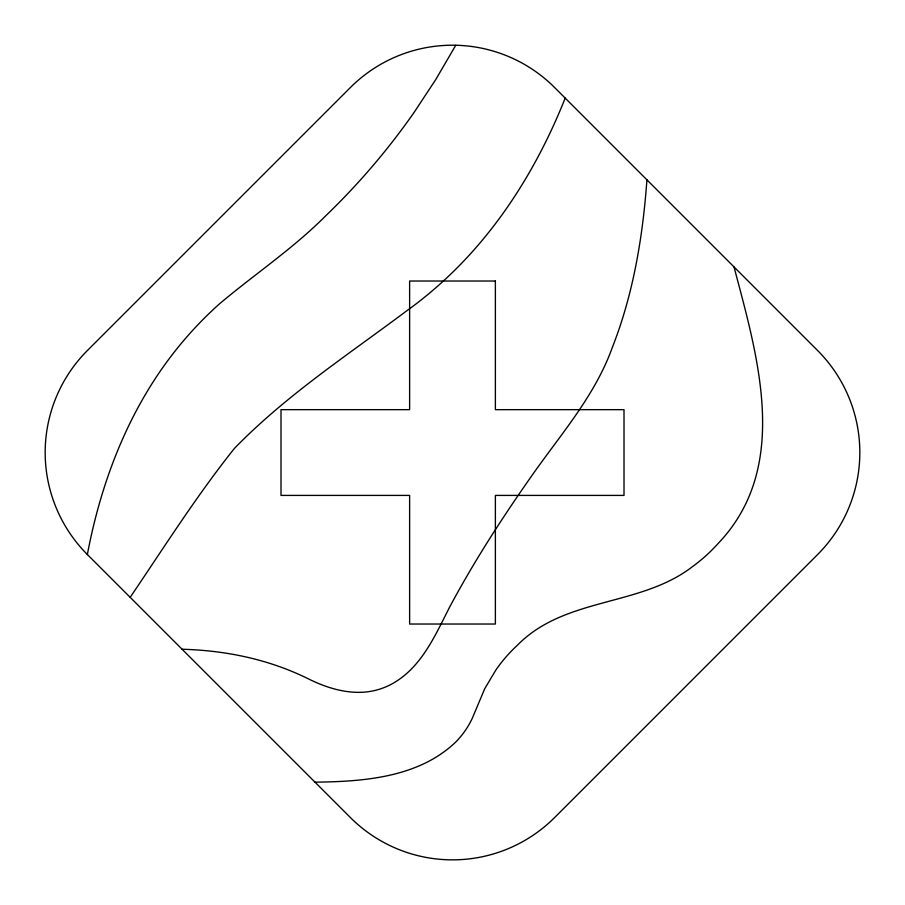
<?xml version="1.0" encoding="UTF-8"?>
<svg xmlns="http://www.w3.org/2000/svg" width="905" height="905" viewBox="0 0 905 905"><rect width="100%" height="100%" fill="white"/><g stroke="black" fill="none" stroke-linecap="round" stroke-linejoin="round"><path stroke-width="1.36" d="M646.917 179.824C642.81 236.839 633.33 294.023 612.334 347.43C594.596 396.854 559.109 436.221 529.685 478.745C500.77 520.07 473.406 562.582 449.638 607.108C434.977 635.751 421.108 668.342 391.22 684.304A68.848 68.848 0 0 1 366.604 691.929C346.592 694.033 326.75 687.902 308.978 679.146A268.4 268.4 0 0 0 287.349 669.564C253.875 656.43 217.969 650.197 182.097 649.247M565.195 98.102C537.909 166.69 497.999 231.182 443.19 281.184A408.234 408.234 0 0 1 405.926 311.422C347.396 355.235 285.414 395.858 234.293 448.552C196.532 495.917 164.122 547.242 130.173 597.323M455.781 45.25L435.757 79.549L414.094 112.424A700.38 700.38 0 0 1 325.336 216.182C292.756 248.886 254.215 274.486 219.112 304.182A375.586 375.586 0 0 0 178.862 346.344C130.196 405.893 101.507 479.469 87.366 554.516L350.416 817.566A144.37 144.37 0 0 0 554.595 817.566L817.532 554.618A144.37 144.37 0 0 0 817.532 350.439L554.595 87.502A144.37 144.37 0 0 0 350.416 87.502L87.468 350.439A144.37 144.37 0 0 0 87.468 554.618M315.008 782.158C363.844 781.626 419.128 777.519 456.12 741.659A85.851 85.851 0 0 0 472.172 718.57L484.729 688.705L496.008 669.791A149.438 149.438 0 0 1 517.309 645.322C564.777 596.734 640.242 606.938 692.336 566.745A165.626 165.626 0 0 0 718.129 543.498C791.208 466.901 757.576 356.412 734.012 266.93M495.374 281.025L409.626 281.025L409.626 409.66L281.003 409.66L281.003 495.408L409.626 495.408L409.626 624.031L495.374 624.031L495.374 495.408L624.009 495.408L624.009 409.66L495.374 409.66L495.374 281.025"/></g></svg>
